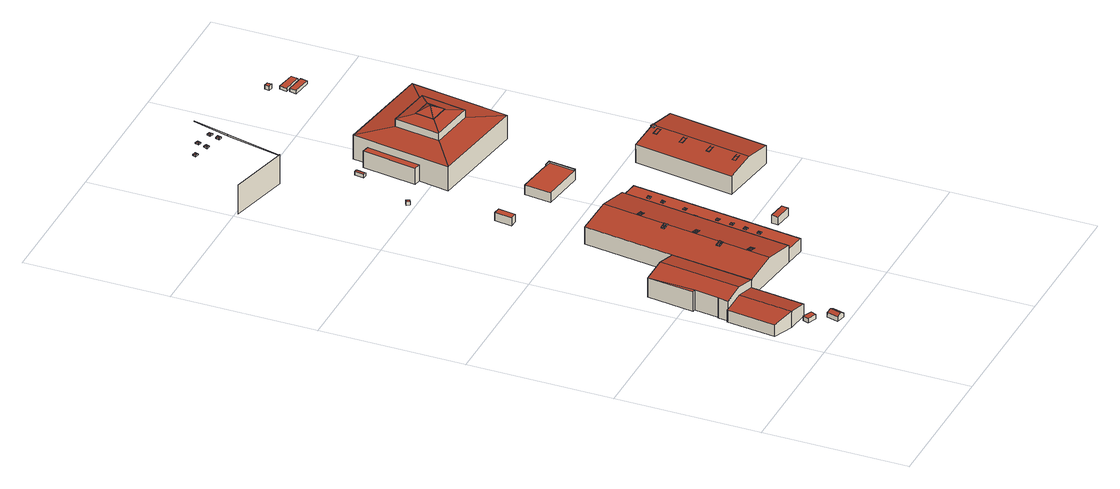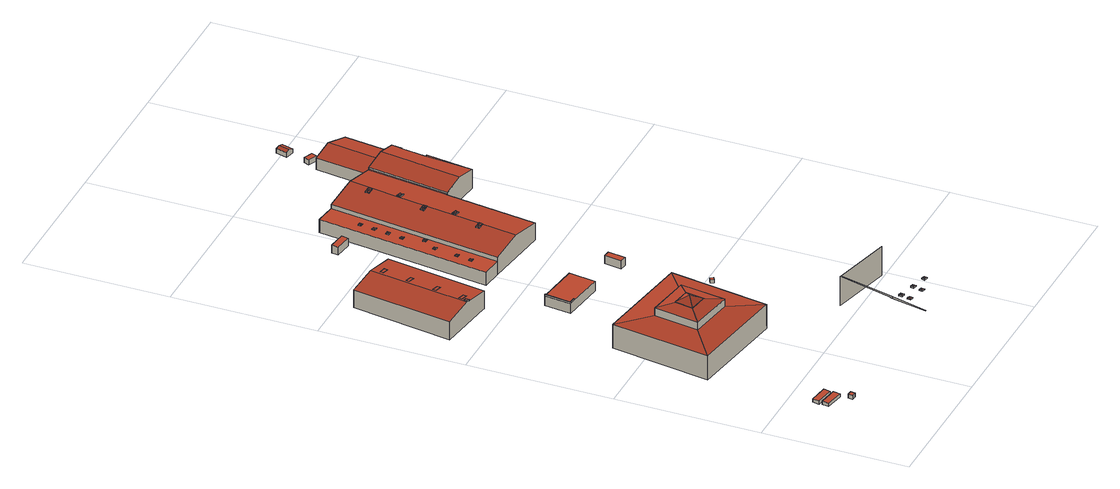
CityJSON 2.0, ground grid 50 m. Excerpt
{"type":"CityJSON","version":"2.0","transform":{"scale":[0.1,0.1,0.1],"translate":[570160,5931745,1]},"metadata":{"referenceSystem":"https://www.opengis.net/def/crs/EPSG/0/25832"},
"CityObjects":{
"building1":{"type":"Building","attributes":{"Grundfläche 2D":"12.410824","Grundhöhe NN":"5.483"},"geometry":[{"type":"Solid","lod":"3","boundaries":[[[[0,1,2,3]],[[4,1,0,5]],[[3,2,6,7]],[[5,0,3,7,8]],[[4,5,8,9]],[[6,2,1,4,9]],[[7,6,9,8]]]],"semantics":{"surfaces":[{"type":"RoofSurface"},{"type":"WallSurface"},{"type":"GroundSurface"}],"values":[[0,0,1,1,1,1,2]]}}]},
"building2":{"type":"Building","attributes":{"Grundfläche 2D":"6.892922","Grundhöhe NN":"3.405"},"geometry":[{"type":"Solid","lod":"3","boundaries":[[[[10,11,12,13]],[[14,15,13,12]],[[15,16,10,13]],[[16,17,11,10]],[[17,14,12,11]],[[17,16,15,14]]]],"semantics":{"surfaces":[{"type":"RoofSurface"},{"type":"WallSurface"},{"type":"GroundSurface"}],"values":[[0,1,1,1,1,2]]}}]},
"building3":{"type":"Building","attributes":{"Grundfläche 2D":"695.950344","Grundhöhe NN":"2.606"},"geometry":[{"type":"Solid","lod":"3","boundaries":[[[[18,19,20]],[[19,18,21,22,23,24]],[[25,22,21]],[[24,23,26,27,28]],[[29,30,31,32]],[[29,33,34,35,30]],[[18,20,36,37]],[[21,18,37,38]],[[25,21,38,39]],[[25,39,40,33,22]],[[41,42,26,23,22,33,29,32]],[[43,28,27,26,42,44]],[[19,24,28,43,45]],[[20,19,45,36]],[[33,40,46,34]],[[35,34,46,47]],[[30,35,47,48]],[[31,30,48,49]],[[32,31,49,41]],[[45,43,44,42,41,49,48,47,46,40,39,38,37,36]]]],"semantics":{"surfaces":[{"type":"RoofSurface"},{"type":"WallSurface"},{"type":"GroundSurface"}],"values":[[0,0,0,0,0,0,1,1,1,1,1,1,1,1,1,1,1,1,1,2]]}}]},
"building4":{"type":"Building","attributes":{"Grundfläche 2D":"1837.919154","Grundhöhe NN":"2.854"},"children":["building4-1","building4-2","building4-3","building4-4","building4-5","building4-6","building4-7","building4-8","building4-9","building4-10","building4-11","building4-12","building4-13"],"geometry":[{"type":"Solid","lod":"3","boundaries":[[[[50,51,52,53,54,55,56,57]],[[54,53,52,51,50,58,59]],[[60,61,62,63]],[[56,64,65,57]],[[55,66,67,56]],[[50,57,68,69,63,58]],[[58,63,62,59]],[[54,59,62,70,66,55]],[[65,64,71,72]],[[57,65,72,68]],[[57,68,57,56]],[[56,67,71,64]],[[60,63,69,73]],[[61,60,73,74]],[[62,61,74,70]],[[73,69,68,72,71,67,66,70,74]]]],"semantics":{"surfaces":[{"type":"RoofSurface"},{"type":"WallSurface"},{"type":"GroundSurface"}],"values":[[0,0,0,0,1,1,1,1,1,1,1,1,1,1,1,2]]}}]},
"building4-1":{"type":"BuildingInstallation","parents":["building4"],"geometry":[{"type":"MultiSurface","lod":"3","boundaries":[[[75,76,77]],[[75,77,78]],[[75,78,79]],[[75,79,80]],[[77,76,81,82]],[[77,82,83,79,78]],[[83,84,80,79]],[[81,76,75,80,84,85]]],"semantics":{"surfaces":[{"type":"RoofSurface"},{"type":"WallSurface"}],"values":[0,0,0,0,1,1,1,1]}}]},
"building4-2":{"type":"BuildingInstallation","parents":["building4"],"geometry":[{"type":"MultiSurface","lod":"3","boundaries":[[[86,87,88]],[[89,87,86]],[[89,86,90]],[[91,90,92]],[[89,90,91]],[[89,91,93]],[[94,95,88,87]],[[96,92,90,86,88,95,97,98]],[[93,91,92,96,99]],[[99,100,94,87,89,93]]],"semantics":{"surfaces":[{"type":"RoofSurface"},{"type":"WallSurface"}],"values":[0,0,0,0,0,0,1,1,1,1]}}]},
"building4-3":{"type":"BuildingInstallation","parents":["building4"],"geometry":[{"type":"MultiSurface","lod":"3","boundaries":[[[101,102,103]],[[104,102,101]],[[104,101,105]],[[104,105,106]],[[107,108,103,102]],[[103,108,109,105,101]],[[106,105,109,110]],[[106,110,107,102,104]]],"semantics":{"surfaces":[{"type":"RoofSurface"},{"type":"WallSurface"}],"values":[0,0,0,0,1,1,1,1]}}]},
"building4-4":{"type":"BuildingInstallation","parents":["building4"],"geometry":[{"type":"MultiSurface","lod":"3","boundaries":[[[111,112,113]],[[111,113,114]],[[111,114,115]],[[111,115,116]],[[117,118,113,112]],[[118,119,115,114,113]],[[116,115,119,120]],[[120,121,111,116]],[[121,117,112,111]]],"semantics":{"surfaces":[{"type":"RoofSurface"},{"type":"WallSurface"}],"values":[0,0,0,0,1,1,1,1,1]}}]},
"building4-5":{"type":"BuildingInstallation","parents":["building4"],"geometry":[{"type":"MultiSurface","lod":"3","boundaries":[[[122,123,124]],[[122,124,125]],[[122,125,126]],[[122,126,127]],[[124,123,128,129]],[[126,125,124,129,130]],[[130,131,127,126]],[[131,132,122,127]],[[132,128,123,122]]],"semantics":{"surfaces":[{"type":"RoofSurface"},{"type":"WallSurface"}],"values":[0,0,0,0,1,1,1,1,1]}}]},
"building4-6":{"type":"BuildingInstallation","parents":["building4"],"geometry":[{"type":"MultiSurface","lod":"3","boundaries":[[[133,134,135]],[[135,134,136]],[[137,134,133]],[[138,134,137]],[[139,136,134,138]],[[140,141,133,135]],[[133,141,142,138,137]],[[142,143,144,136,139,138]],[[144,140,135,136]]],"semantics":{"surfaces":[{"type":"RoofSurface"},{"type":"WallSurface"}],"values":[0,0,0,0,0,1,1,1,1]}}]},
"building4-7":{"type":"BuildingInstallation","parents":["building4"],"geometry":[{"type":"MultiSurface","lod":"3","boundaries":[[[145,146,147]],[[147,146,148]],[[149,146,145]],[[150,146,149]],[[148,146,150]],[[151,152,148,150]],[[153,154,145,147]],[[154,155,151,150,149,145]],[[152,153,147,148]]],"semantics":{"surfaces":[{"type":"RoofSurface"},{"type":"WallSurface"}],"values":[0,0,0,0,0,1,1,1,1]}}]},
"building4-8":{"type":"BuildingInstallation","parents":["building4"],"geometry":[{"type":"MultiSurface","lod":"3","boundaries":[[[156,157,158]],[[158,157,159]],[[160,157,156]],[[161,157,160]],[[159,157,161]],[[162,163,156,158]],[[163,164,160,156]],[[164,165,166,159,161,160]],[[162,158,159,166]]],"semantics":{"surfaces":[{"type":"RoofSurface"},{"type":"WallSurface"}],"values":[0,0,0,0,0,1,1,1,1]}}]},
"building4-9":{"type":"BuildingInstallation","parents":["building4"],"geometry":[{"type":"MultiSurface","lod":"3","boundaries":[[[167,168,169]],[[169,168,170]],[[171,168,167]],[[172,170,168,171]],[[173,174,167,169]],[[174,175,171,167]],[[175,176,177,170,172,171]],[[177,173,169,170]]],"semantics":{"surfaces":[{"type":"RoofSurface"},{"type":"WallSurface"}],"values":[0,0,0,0,1,1,1,1]}}]},
"building4-10":{"type":"BuildingInstallation","parents":["building4"],"geometry":[{"type":"MultiSurface","lod":"3","boundaries":[[[178,179,180]],[[180,179,181]],[[182,179,178]],[[181,179,182]],[[183,184,178,180]],[[184,185,182,178]],[[185,186,181,182]],[[186,183,180,181]]],"semantics":{"surfaces":[{"type":"RoofSurface"},{"type":"WallSurface"}],"values":[0,0,0,0,1,1,1,1]}}]},
"building4-11":{"type":"BuildingInstallation","parents":["building4"],"geometry":[{"type":"MultiSurface","lod":"3","boundaries":[[[187,188,189]],[[189,188,190]],[[191,192,188,187]],[[190,188,192]],[[193,194,187,189]],[[187,194,195,192,191]],[[195,196,190,192]],[[196,193,189,190]]],"semantics":{"surfaces":[{"type":"RoofSurface"},{"type":"WallSurface"}],"values":[0,0,0,0,1,1,1,1]}}]},
"building4-12":{"type":"BuildingInstallation","parents":["building4"],"geometry":[{"type":"MultiSurface","lod":"3","boundaries":[[[197,198,199]],[[199,198,200]],[[201,202,198,197]],[[203,200,198,202]],[[204,205,197,199]],[[197,205,206,202,201]],[[206,207,208,200,203,202]],[[208,204,199,200]]],"semantics":{"surfaces":[{"type":"RoofSurface"},{"type":"WallSurface"}],"values":[0,0,0,0,1,1,1,1]}}]},
"building4-13":{"type":"BuildingInstallation","parents":["building4"],"geometry":[{"type":"MultiSurface","lod":"3","boundaries":[[[209,210,211]],[[211,210,212]],[[213,210,209]],[[214,210,213]],[[212,210,214]],[[215,216,209,211]],[[209,216,217,214,213]],[[217,218,212,214]],[[218,215,211,212]]],"semantics":{"surfaces":[{"type":"RoofSurface"},{"type":"WallSurface"}],"values":[0,0,0,0,0,1,1,1,1]}}]},
"building5":{"type":"Building","attributes":{"Grundfläche 2D":"14.823265","Grundhöhe NN":"2.560"},"geometry":[{"type":"Solid","lod":"3","boundaries":[[[[219,220,221,222]],[[223,224,222,221]],[[224,225,219,222]],[[225,226,220,219]],[[226,223,221,220]],[[226,225,224,223]]]],"semantics":{"surfaces":[{"type":"RoofSurface"},{"type":"WallSurface"},{"type":"GroundSurface"}],"values":[[0,1,1,1,1,2]]}}]},
"building6":{"type":"Building","attributes":{"Grundfläche 2D":"15.165554","Grundhöhe NN":"5.684"},"geometry":[{"type":"Solid","lod":"3","boundaries":[[[[227,228,229,230]],[[231,232,230,229]],[[232,233,227,230]],[[233,234,228,227]],[[234,231,229,228]],[[234,233,232,231]]]],"semantics":{"surfaces":[{"type":"RoofSurface"},{"type":"WallSurface"},{"type":"GroundSurface"}],"values":[[0,1,1,1,1,2]]}}]},
"building7":{"type":"Building","attributes":{"Grundfläche 2D":"1.468740","Grundhöhe NN":"2.457"},"geometry":[{"type":"Solid","lod":"3","boundaries":[[[[235,236,237,238]],[[239,240,238,237]],[[240,241,235,238]],[[241,242,236,235]],[[242,239,237,236]],[[242,241,240,239]]]],"semantics":{"surfaces":[{"type":"RoofSurface"},{"type":"WallSurface"},{"type":"GroundSurface"}],"values":[[0,1,1,1,1,2]]}}]},
"building8":{"type":"Building","attributes":{"Grundfläche 2D":"4274.106168","Grundhöhe NN":"1.910"},"children":["building8-1","building8-2","building8-3","building8-4","building8-5"],"geometry":[{"type":"MultiSurface","lod":"3","boundaries":[[[243,244,245,246,247,248]],[[249,245,244,243,250,251]],[[252,253,254,255,256,257]],[[255,258,259,256]]],"semantics":{"surfaces":[{"type":"WallSurface"}],"values":[0,0,0,0]}}]},
"building8-1":{"type":"BuildingInstallation","parents":["building8"],"geometry":[{"type":"MultiSurface","lod":"3","boundaries":[[[260,261,262]],[[262,261,263]],[[264,261,260]],[[263,261,264]],[[265,266,260,262]],[[266,267,264,260]],[[267,268,263,264]],[[268,265,262,263]]],"semantics":{"surfaces":[{"type":"RoofSurface"},{"type":"WallSurface"}],"values":[0,0,0,0,1,1,1,1]}}]},
"building8-2":{"type":"BuildingInstallation","parents":["building8"],"geometry":[{"type":"MultiSurface","lod":"3","boundaries":[[[269,270,271]],[[271,270,272]],[[273,270,269]],[[272,270,273]],[[274,275,269,271]],[[275,276,273,269]],[[276,277,272,273]],[[277,274,271,272]]],"semantics":{"surfaces":[{"type":"RoofSurface"},{"type":"WallSurface"}],"values":[0,0,0,0,1,1,1,1]}}]},
"building8-3":{"type":"BuildingInstallation","parents":["building8"],"geometry":[{"type":"MultiSurface","lod":"3","boundaries":[[[278,279,280]],[[280,279,281]],[[282,279,278]],[[281,279,282]],[[283,284,278,280]],[[284,285,282,278]],[[285,286,281,282]],[[286,283,280,281]]],"semantics":{"surfaces":[{"type":"RoofSurface"},{"type":"WallSurface"}],"values":[0,0,0,0,1,1,1,1]}}]},
"building8-4":{"type":"BuildingInstallation","parents":["building8"],"geometry":[{"type":"MultiSurface","lod":"3","boundaries":[[[287,288,289]],[[290,289,288,291]],[[292,288,287]],[[291,288,292]],[[287,289,293,294]],[[294,295,292,287]],[[296,291,292,295]],[[296,297,293,289,290,291]]],"semantics":{"surfaces":[{"type":"RoofSurface"},{"type":"WallSurface"}],"values":[0,0,0,0,1,1,1,1]}}]},
"building8-5":{"type":"BuildingInstallation","parents":["building8"],"geometry":[{"type":"MultiSurface","lod":"3","boundaries":[[[298,299,300]],[[300,299,301]],[[302,303,299,298]],[[301,299,303]],[[304,305,298,300]],[[305,306,307,303,302,298]],[[307,308,301,303]],[[308,304,300,301]]],"semantics":{"surfaces":[{"type":"RoofSurface"},{"type":"WallSurface"}],"values":[0,0,0,0,1,1,1,1]}}]},
"building9":{"type":"Building","attributes":{"Grundfläche 2D":"4.383632","Grundhöhe NN":"2.951"},"geometry":[{"type":"Solid","lod":"3","boundaries":[[[[309,310,311,312]],[[313,310,309,314]],[[312,311,315,316]],[[317,314,309,312,316,318]],[[313,314,317,319]],[[315,311,310,313,319]],[[318,316,315,319,317]]]],"semantics":{"surfaces":[{"type":"RoofSurface"},{"type":"WallSurface"},{"type":"GroundSurface"}],"values":[[0,0,1,1,1,1,2]]}}]},
"building10":{"type":"Building","attributes":{"Grundfläche 2D":"140.425402","Grundhöhe NN":"2.748"},"children":["building10-1"],"geometry":[{"type":"Solid","lod":"3","boundaries":[[[[320,321,322,323,324,325]],[[320,325,324,326,327]],[[321,320,327,328]],[[329,323,322,321,328,330]],[[324,323,329,326]],[[328,327,326,329,330]]]],"semantics":{"surfaces":[{"type":"RoofSurface"},{"type":"WallSurface"},{"type":"GroundSurface"}],"values":[[0,1,1,1,1,2]]}}]},
"building10-1":{"type":"BuildingInstallation","parents":["building10"],"geometry":[{"type":"MultiSurface","lod":"3","boundaries":[[[331,332,333,334,335,336]],[[325,337,334,333]],[[335,334,337,338]],[[338,322,336,335]],[[322,323,331,336]],[[323,324,332,331]],[[324,325,333,332]]],"semantics":{"surfaces":[{"type":"RoofSurface"},{"type":"WallSurface"}],"values":[0,1,1,1,1,1,1]}}]},
"building11":{"type":"Building","attributes":{"Grundfläche 2D":"731.093937","Grundhöhe NN":"5.345"},"children":["building11-1","building11-2","building11-3","building11-4","building11-5"],"geometry":[{"type":"Solid","lod":"3","boundaries":[[[[339,340,341,342,343,344,345,346]],[[340,347,348,349,342,341]],[[339,346,350,351]],[[352,348,347,340,339,351,353]],[[349,348,352,354]],[[350,346,345,344,343,342,349,354,355]],[[350,355,354,352,353,351]]]],"semantics":{"surfaces":[{"type":"RoofSurface"},{"type":"WallSurface"},{"type":"GroundSurface"}],"values":[[0,0,1,1,1,1,2]]}}]},
"building11-1":{"type":"BuildingInstallation","parents":["building11"],"geometry":[{"type":"MultiSurface","lod":"3","boundaries":[[[356,357,358,359]],[[356,359,360,361]],[[359,358,360]],[[356,361,357]]],"semantics":{"surfaces":[{"type":"RoofSurface"},{"type":"WallSurface"}],"values":[0,1,1,1]}}]},
"building11-2":{"type":"BuildingInstallation","parents":["building11"],"geometry":[{"type":"MultiSurface","lod":"3","boundaries":[[[362,363,364,365]],[[362,365,366,367]],[[365,364,366]],[[362,367,363]]],"semantics":{"surfaces":[{"type":"RoofSurface"},{"type":"WallSurface"}],"values":[0,1,1,1]}}]},
"building11-3":{"type":"BuildingInstallation","parents":["building11"],"geometry":[{"type":"MultiSurface","lod":"3","boundaries":[[[368,369,370,371]],[[371,370,372]],[[368,371,372,373]],[[373,369,368]]],"semantics":{"surfaces":[{"type":"RoofSurface"},{"type":"WallSurface"}],"values":[0,1,1,1]}}]},
"building11-4":{"type":"BuildingInstallation","parents":["building11"],"geometry":[{"type":"MultiSurface","lod":"3","boundaries":[[[374,375,376,377]],[[377,376,344,378]],[[378,379,374,377]],[[375,374,379,343]],[[343,344,376,375]]],"semantics":{"surfaces":[{"type":"RoofSurface"},{"type":"WallSurface"}],"values":[0,1,1,1,1]}}]},
"building11-5":{"type":"BuildingInstallation","parents":["building11"],"geometry":[{"type":"MultiSurface","lod":"3","boundaries":[[[380,381,382,383]],[[383,382,384]],[[380,383,384,385]],[[380,385,381]]],"semantics":{"surfaces":[{"type":"RoofSurface"},{"type":"WallSurface"}],"values":[0,1,1,1]}}]},
"building12":{"type":"Building","attributes":{"Grundfläche 2D":"1256.783894","Grundhöhe NN":"2.272"},"geometry":[{"type":"Solid","lod":"3","boundaries":[[[[386,387,388]],[[389,388,387,390]],[[391,387,386]],[[390,387,391]],[[392,393,394,395]],[[394,396,397,398,399,400,395]],[[401,402,399,398,397,403,404]],[[392,405,404,393]],[[404,405,401]],[[406,407,408,409,410]],[[411,407,406,412]],[[413,414,415,409,408]],[[413,411,412,414]],[[416,417,418,419]],[[405,386,388,402,401]],[[391,386,405,392]],[[390,391,392,395]],[[399,402,388,389,390,395,400]],[[414,412,394,393]],[[412,406,410,397,396,394]],[[404,403,397,410,409,415]],[[404,415,414,393]],[[419,418,420,421]],[[416,419,421,422]],[[417,416,422,423]],[[417,423,424,408,407,425,420,418]],[[413,408,424,426]],[[411,413,426,427]],[[407,411,427,425]],[[425,427,426,424,423,422,421,420]]]],"semantics":{"surfaces":[{"type":"RoofSurface"},{"type":"WallSurface"},{"type":"GroundSurface"}],"values":[[0,0,0,0,0,0,0,0,0,0,0,0,0,0,1,1,1,1,1,1,1,1,1,1,1,1,1,1,1,2]]}}]},
"building13":{"type":"Building","attributes":{"Grundfläche 2D":"2.204900","Grundhöhe NN":"2.469"},"geometry":[{"type":"Solid","lod":"3","boundaries":[[[[428,429,430,431]],[[432,433,431,430]],[[433,434,428,431]],[[434,435,429,428]],[[435,432,430,429]],[[435,434,433,432]]]],"semantics":{"surfaces":[{"type":"RoofSurface"},{"type":"WallSurface"},{"type":"GroundSurface"}],"values":[[0,1,1,1,1,2]]}}]},
"building14":{"type":"Building","attributes":{"Grundfläche 2D":"16.302420","Grundhöhe NN":"2.469"},"geometry":[{"type":"Solid","lod":"3","boundaries":[[[[436,437,438,439]],[[440,441,439,438]],[[441,442,436,439]],[[442,443,437,436]],[[443,440,438,437]],[[443,442,441,440]]]],"semantics":{"surfaces":[{"type":"RoofSurface"},{"type":"WallSurface"},{"type":"GroundSurface"}],"values":[[0,1,1,1,1,2]]}}]},
"building15":{"type":"Building","attributes":{"Grundfläche 2D":"16.302420","Grundhöhe NN":"2.469"},"geometry":[{"type":"Solid","lod":"3","boundaries":[[[[444,445,446,447]],[[448,449,447,446]],[[449,450,444,447]],[[450,451,445,444]],[[451,448,446,445]],[[451,450,449,448]]]],"semantics":{"surfaces":[{"type":"RoofSurface"},{"type":"WallSurface"},{"type":"GroundSurface"}],"values":[[0,1,1,1,1,2]]}}]}
},
"vertices":[
[149,7,67],[159,46,67],[143,51,61],[132,11,61],[172,43,61],[162,3,61],[143,51,45],[132,11,45],[162,3,45],[172,43,45],
[147,91,42],[155,109,42],[124,123,42],[116,104,42],[124,123,24],[116,104,24],[147,91,24],[155,109,24],
[60,464,89],[70,627,87],[50,465,87],[48,377,89],[42,343,89],[111,334,103],[147,617,103],[46,378,89],[185,325,87],[186,328,87],[221,608,87],[111,334,74],[86,146,74],[160,137,60],[184,325,60],[42,343,61],[37,343,60],[16,174,60],[50,465,16],[60,464,16],[48,377,16],[46,378,16],[42,343,16],[184,325,16],[185,325,16],[221,608,16],[186,328,16],[70,627,16],[37,343,16],[16,174,16],[86,146,16],[160,137,16],
[304,313,103],[327,480,103],[342,591,103],[367,777,103],[385,910,103],[270,925,82],[228,605,82],[192,327,82],[420,298,82],[498,895,82],[492,289,67],[569,886,67],[498,895,67],[420,298,67],[220,605,82],[186,328,82],[270,925,19],[228,605,19],[192,327,19],[420,298,19],[498,895,19],[220,605,19],[186,328,19],[492,289,19],[569,886,19],
[327,486,105],[328,492,106],[307,495,103],[306,488,102],[306,483,103],[326,480,106],[328,492,103],[307,495,99],[306,483,99],[326,480,103],[327,486,103],
[343,585,105],[365,588,102],[344,591,105],[364,582,102],[343,584,105],[345,578,105],[342,578,105],[363,576,102],[365,588,99],[344,591,103],[342,578,103],[343,585,103],[343,584,103],[363,576,99],[364,582,99],
[332,687,102],[353,691,106],[333,693,103],[353,684,105],[331,681,103],[352,679,106],[353,691,103],[333,693,99],[331,681,99],[352,679,103],
[338,385,102],[339,392,102],[319,395,105],[318,388,105],[317,382,105],[338,379,102],[339,392,99],[319,395,103],[317,382,103],[338,379,99],[338,385,99],
[389,781,102],[390,787,102],[370,790,105],[369,783,105],[368,777,105],[389,774,102],[390,787,99],[370,790,103],[368,777,103],[389,774,99],[389,781,99],
[466,415,70],[471,419,72],[467,425,70],[477,424,70],[470,414,70],[476,413,70],[477,419,70],[467,425,67],[466,415,67],[476,413,67],[477,419,67],[477,424,67],
[478,513,70],[484,518,72],[480,524,70],[490,522,70],[483,513,70],[489,512,70],[489,512,67],[490,522,67],[480,524,67],[478,513,67],[483,513,67],
[485,564,70],[490,568,72],[486,574,70],[497,573,70],[495,562,70],[496,568,70],[486,574,67],[485,564,67],[495,562,67],[496,568,67],[497,573,67],
[518,811,70],[523,816,72],[519,821,70],[530,820,70],[528,810,70],[529,815,70],[519,821,67],[518,811,67],[528,810,67],[529,815,67],[530,820,67],
[472,464,70],[477,468,72],[473,474,70],[484,473,70],[482,462,70],[473,474,67],[472,464,67],[482,462,67],[484,473,67],
[501,681,70],[506,686,72],[502,692,70],[512,690,70],[506,681,70],[511,680,70],[502,692,67],[501,681,67],[511,680,67],[512,690,67],
[471,635,70],[477,640,72],[472,645,70],[483,644,70],[476,634,70],[482,634,70],[482,639,70],[472,645,67],[471,635,67],[482,634,67],[482,639,67],[483,644,67],
[511,761,70],[516,765,72],[512,771,70],[523,770,70],[516,760,70],[521,759,70],[512,771,67],[511,761,67],[521,759,67],[523,770,67],
[305,1174,45],[313,1234,45],[289,1237,45],[281,1177,45],[289,1237,16],[281,1177,16],[305,1174,16],[313,1234,16],
[626,387,76],[629,411,76],[569,420,76],[565,395,76],[569,420,47],[565,395,47],[626,387,47],[629,411,47],
[268,1515,27],[278,1521,27],[272,1532,27],[262,1526,27],[272,1532,15],[262,1526,15],[268,1515,15],[278,1521,15],
[20,1991,116],[226,1941,116],[231,1940,116],[231,1940,117],[226,1941,117],[20,1991,117],[231,1940,9],[20,1991,9],[226,1941,9],[228,1946,116],[228,1946,117],[270,2120,117],[274,2134,117],[274,2134,111],[270,2120,111],[305,2260,117],[305,2260,115],
[126,2179,116],[133,2183,117],[128,2191,116],[140,2188,116],[137,2176,116],[128,2191,112],[126,2179,111],[137,2176,111],[140,2188,112],
[182,2165,116],[189,2170,117],[185,2177,116],[196,2174,116],[193,2162,116],[185,2177,112],[182,2165,111],[193,2162,111],[196,2174,112],
[190,2197,116],[197,2202,117],[193,2209,116],[204,2206,116],[201,2194,116],[193,2209,113],[190,2197,112],[201,2194,112],[204,2206,113],
[242,2150,116],[250,2155,117],[245,2162,116],[251,2161,116],[257,2160,116],[254,2148,116],[245,2162,112],[242,2150,111],[254,2148,111],[257,2160,112],[251,2161,112],
[249,2183,116],[257,2187,117],[252,2195,116],[264,2192,116],[255,2181,116],[261,2180,116],[252,2195,113],[249,2183,112],[255,2181,112],[261,2180,112],[264,2192,113],
[357,1704,33],[362,1737,33],[353,1738,33],[348,1706,33],[366,1736,31],[361,1704,31],[353,1738,20],[348,1706,20],[361,1704,20],[357,1704,20],[366,1736,20],
[462,1209,52],[450,1117,52],[597,1098,52],[600,1097,52],[611,1189,52],[587,1192,52],[611,1189,17],[462,1209,17],[450,1117,17],[600,1097,17],[597,1098,17],
[600,1097,57],[611,1189,57],[587,1192,57],[587,1189,57],[609,1187,57],[597,1098,57],[587,1189,52],[609,1187,52],
[677,601,109],[781,585,125],[830,921,125],[832,933,125],[829,933,125],[821,935,123],[732,947,109],[729,948,109],[880,571,109],[882,570,109],[935,918,109],[729,948,43],[677,601,43],[882,570,43],[880,571,43],[935,918,43],[732,947,43],
[764,714,121],[790,710,124],[792,721,124],[766,725,121],[766,725,120],[764,714,120],
[750,618,121],[776,615,124],[778,626,124],[752,630,121],[752,630,120],[750,618,120],
[779,810,121],[805,806,124],[806,817,124],[780,821,121],[780,821,120],[779,810,120],
[827,922,129],[829,933,129],[821,935,129],[819,923,129],[819,923,123],[827,922,125],
[793,904,121],[819,900,124],[820,911,124],[794,915,121],[794,915,120],[793,904,120],
[555,1556,154],[592,1584,174],[564,1621,154],[565,1620,154],[629,1611,154],[619,1547,154],[619,1547,152],[658,1494,141],[682,1650,141],[629,1611,153],[526,1674,141],[525,1674,141],[565,1621,152],[565,1621,153],[565,1620,153],[555,1557,152],[564,1621,152],[502,1518,141],[502,1517,141],[555,1556,152],[526,1674,114],[446,1782,101],[393,1438,101],[502,1518,114],[525,1674,114],[790,1730,101],[682,1650,114],[738,1386,101],[658,1494,114],[502,1517,114],[386,1548,73],[409,1544,73],[438,1731,73],[414,1735,73],[438,1731,13],[414,1735,13],[386,1548,13],[409,1544,13],[393,1438,13],[446,1782,13],[738,1386,13],[790,1730,13],
[717,2174,30],[719,2189,30],[704,2191,30],[702,2176,30],[704,2191,15],[702,2176,15],[717,2174,15],[719,2189,15],
[782,2081,27],[786,2105,27],[721,2115,27],[717,2091,27],[721,2115,15],[717,2091,15],[782,2081,15],[786,2105,15],
[783,2114,27],[787,2138,27],[722,2149,27],[718,2124,27],[722,2149,15],[718,2124,15],[783,2114,15],[787,2138,15]
]}
